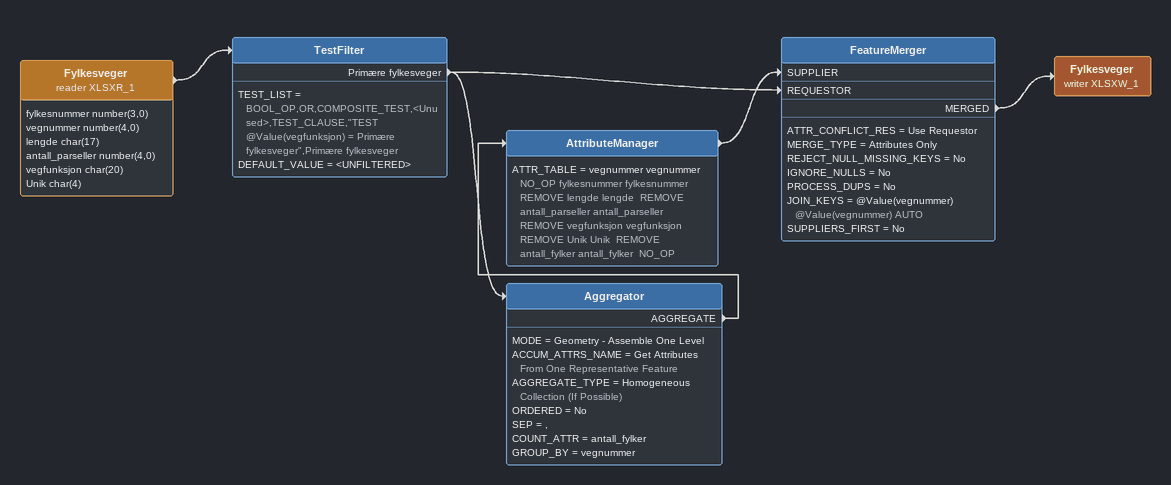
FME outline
Fylkesveger (reader XLSXR_1)
    attributes: fylkesnummer number(3,0), vegnummer number(4,0), lengde char(17), antall_parseller number(4,0), vegfunksjon char(20), Unik char(4)
    -> TestFilter
TestFilter
    TEST_LIST = BOOL_OP,OR,COMPOSITE_TEST,<Unused>,TEST_CLAUSE,"TEST @Value(vegfunksjon) = Primære fylkesveger",Primære fylkesveger
    DEFAULT_VALUE = <UNFILTERED>
    Primære fylkesveger -> Aggregator
    Primære fylkesveger -> FeatureMerger [REQUESTOR]
Aggregator
    MODE = Geometry - Assemble One Level
    ACCUM_ATTRS_NAME = Get Attributes From One Representative Feature
    AGGREGATE_TYPE = Homogeneous Collection (If Possible)
    ORDERED = No
    SEP = ,
    COUNT_ATTR = antall_fylker
    GROUP_BY = vegnummer
    AGGREGATE -> AttributeManager
AttributeManager
    ATTR_TABLE = vegnummer vegnummer  NO_OP fylkesnummer fylkesnummer  REMOVE lengde lengde  REMOVE antall_parseller antall_parseller  REMOVE vegfunksjon vegfunksjon  REMOVE Unik Unik  REMOVE antall_fylker antall_fylker  NO_OP
    -> FeatureMerger [SUPPLIER]
FeatureMerger
    ATTR_CONFLICT_RES = Use Requestor
    MERGE_TYPE = Attributes Only
    REJECT_NULL_MISSING_KEYS = No
    IGNORE_NULLS = No
    PROCESS_DUPS = No
    JOIN_KEYS = @Value(vegnummer) @Value(vegnummer) AUTO
    SUPPLIERS_FIRST = No
    MERGED -> Fylkesveger (writer XLSXW_1)
Fylkesveger (writer XLSXW_1)
